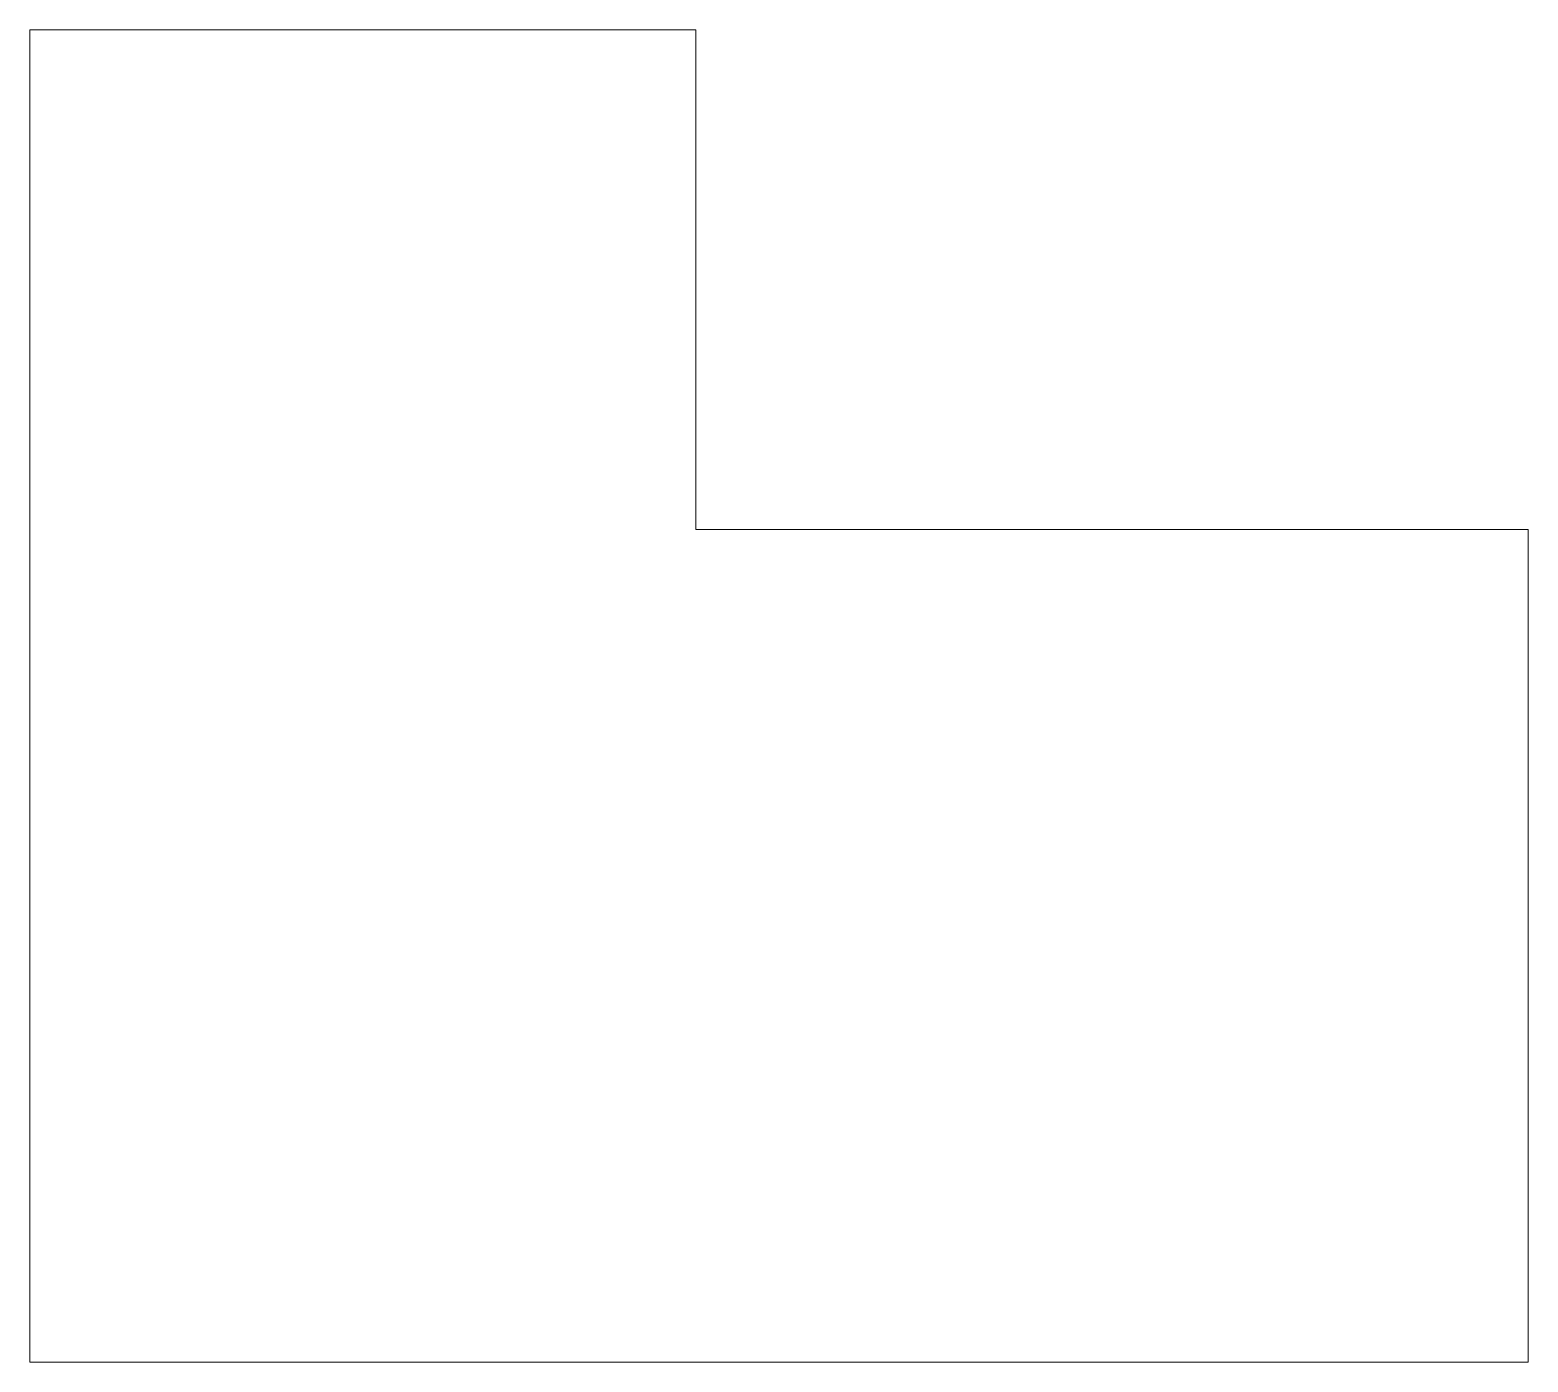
# Model space of a CAD drawing. Header units: millimetres. Extents: x 0 to 9, y -8 to 0.
import ezdxf

# ---------------------------------------------------------------- set-up
doc = ezdxf.new("R2010")
doc.units = ezdxf.units.MM

msp = doc.modelspace()

# ---------------------------------------------------------------- linework, layer by layer
at = {"color": 7, "linetype": 'Continuous', "lineweight": 15}
for p, q in [((0, 0), (4, 0)), ((0, -8), (0, 0)), ((4, 0), (4, -3)), ((4, -3), (9, -3)), ((9, -3), (9, -8)), ((9, -8), (0, -8))]:
    msp.add_line(p, q, dxfattribs=at)

doc.saveas('drawing.dxf')
